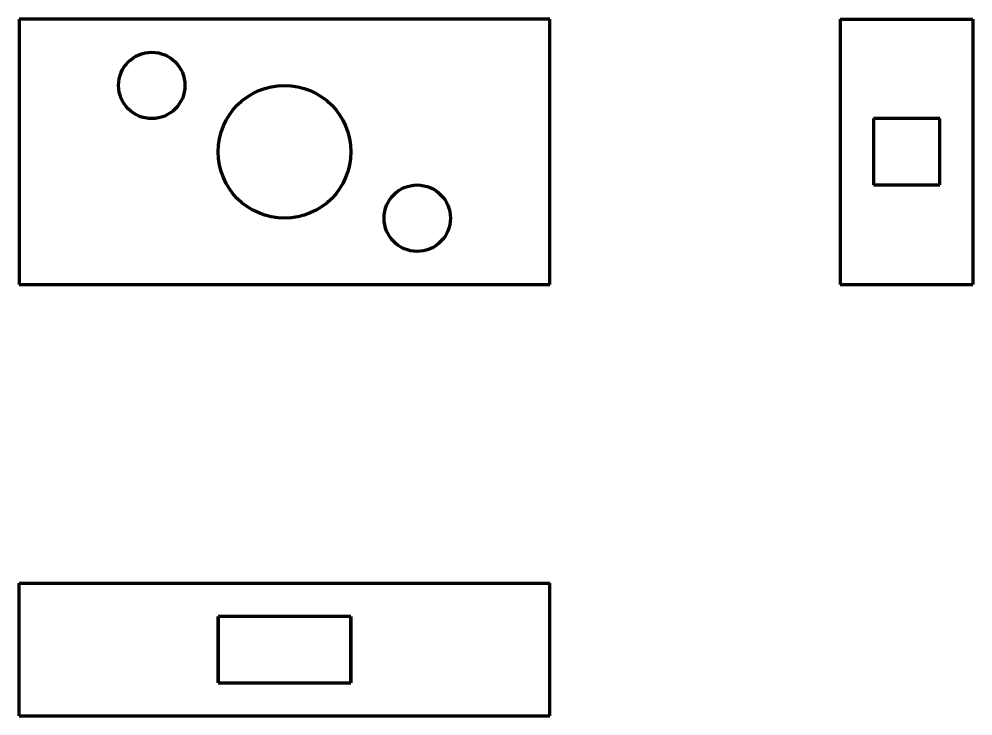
# Model space of a CAD drawing. Header units: metres. Extents: x -64 to 166, y -136 to 32.
import ezdxf

# ---------------------------------------------------------------- set-up
doc = ezdxf.new("R2010")
doc.units = ezdxf.units.M
doc.layers.add('VISIBLE', color=7, linetype='Continuous', lineweight=200)

# ---------------------------------------------------------------- blocks, each defined once
blk = doc.blocks.new('VIEW_Front')
at = {"layer": 'VISIBLE'}
for p, q in [((-64, 32), (-64, -32)), ((64, 32), (-64, 32)), ((64, -32), (64, 32)), ((-64, -32), (64, -32))]:
    blk.add_line(p, q, dxfattribs=at)
for centre, radius in [((-32, 16), 8), ((0, 0), 16), ((32, -16), 8)]:
    blk.add_circle(centre, radius, dxfattribs=at)
blk = doc.blocks.new('VIEW_Top')
at = {"layer": 'VISIBLE'}
for p, q in [((-64, 16), (64, 16)), ((-64, -16), (-64, 16)), ((64, -16), (64, 16)), ((16, 8), (-16, 8)), ((-16, 8), (-16, -8)), ((-16, -8), (-16, 8)), ((16, -8), (16, 8)), ((16, 8), (16, -8)), ((-16, -8), (16, -8)), ((-64, -16), (64, -16))]:
    blk.add_line(p, q, dxfattribs=at)
blk = doc.blocks.new('VIEW_Right')
at = {"layer": 'VISIBLE'}
for p, q in [((-16, 32), (16, 32)), ((-16, 32), (-16, -32)), ((16, 32), (16, -32)), ((8, 8), (-8, 8)), ((-8, 8), (-8, -8)), ((8, 8), (-8, 8)), ((8, -8), (8, 8)), ((-8, -8), (8, -8)), ((-8, -8), (8, -8)), ((-16, -32), (16, -32))]:
    blk.add_line(p, q, dxfattribs=at)

msp = doc.modelspace()

# ---------------------------------------------------------------- block references
for name, p in [('VIEW_Front', (0, 0)), ('VIEW_Right', (150, 0)), ('VIEW_Top', (0, -120))]:
    msp.add_blockref(name, p)

doc.saveas('drawing.dxf')
